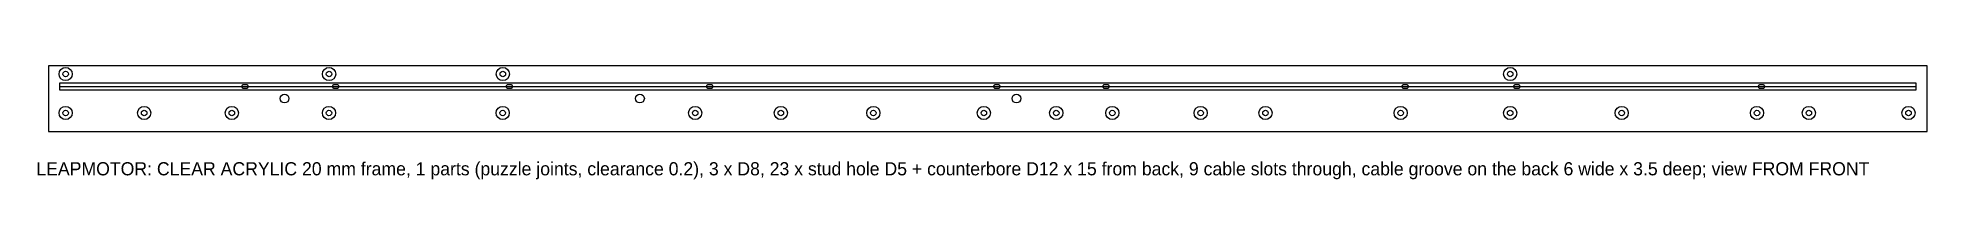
# Model space of a CAD drawing. Header units: millimetres. Extents: x 1 to 1720, y -44 to 60.
import ezdxf

# ---------------------------------------------------------------- set-up
doc = ezdxf.new("R2010")
doc.units = ezdxf.units.MM
for name, color, linetype in [('ACRYLIC_20_CUT', 7, 'Continuous'), ('CABLE_SLOT_THROUGH', 30, 'Continuous'), ('COUNTERBORE_D12_DEPTH15_BACK', 6, 'Continuous'), ('GROOVE_BACK_6x3.5_DEEP', 4, 'Continuous'), ('GROOVE_BACK_AXIS', 2, 'Continuous'), ('HOLES_D8', 3, 'Continuous'), ('STUD_HOLE_D5_THROUGH', 1, 'Continuous'), ('TEXT', 8, 'Continuous')]:
    doc.layers.add(name, color=color, linetype=linetype)

msp = doc.modelspace()

# ---------------------------------------------------------------- linework, layer by layer
at = {"layer": 'ACRYLIC_20_CUT'}
msp.add_lwpolyline([(11.033, 0), (1719.962, 0), (1719.962, 60), (11.033, 60), (11.033, 0)], close=True, dxfattribs=at)
at = {"layer": 'CABLE_SLOT_THROUGH'}
for points in [[(188.168, 42.493), (188.023, 42.471), (187.88, 42.435), (187.741, 42.386), (187.608, 42.323), (187.482, 42.247), (187.364, 42.16), (187.255, 42.061), (187.156, 41.952), (187.068, 41.833), (186.992, 41.707), (186.93, 41.574), (186.88, 41.435), (186.844, 41.293), (186.823, 41.147), (186.815, 41), (186.823, 40.853), (186.844, 40.707), (186.88, 40.565), (186.93, 40.426), (186.992, 40.293), (187.068, 40.167), (187.156, 40.048), (187.255, 39.939), (187.364, 39.84), (187.482, 39.753), (187.608, 39.677), (187.741, 39.614), (187.88, 39.565), (188.023, 39.529), (188.168, 39.507), (188.315, 39.5), (189.815, 39.5), (191.315, 39.5), (191.462, 39.507), (191.608, 39.529), (191.751, 39.565), (191.889, 39.614), (192.022, 39.677), (192.149, 39.753), (192.267, 39.84), (192.376, 39.939), (192.475, 40.048), (192.563, 40.167), (192.638, 40.293), (192.701, 40.426), (192.751, 40.565), (192.787, 40.707), (192.808, 40.853), (192.815, 41), (192.808, 41.147), (192.787, 41.293), (192.751, 41.435), (192.701, 41.574), (192.638, 41.707), (192.563, 41.833), (192.475, 41.952), (192.376, 42.061), (192.267, 42.16), (192.149, 42.247), (192.022, 42.323), (191.889, 42.386), (191.751, 42.435), (191.608, 42.471), (191.462, 42.493), (191.315, 42.5), (189.815, 42.5), (188.315, 42.5), (188.168, 42.493)], [(270.598, 42.493), (270.452, 42.471), (270.31, 42.435), (270.171, 42.386), (270.038, 42.323), (269.912, 42.247), (269.794, 42.16), (269.684, 42.061), (269.586, 41.952), (269.498, 41.833), (269.422, 41.707), (269.359, 41.574), (269.31, 41.435), (269.274, 41.293), (269.252, 41.147), (269.245, 41), (269.252, 40.853), (269.274, 40.707), (269.31, 40.565), (269.359, 40.426), (269.422, 40.293), (269.498, 40.167), (269.586, 40.048), (269.684, 39.939), (269.794, 39.84), (269.912, 39.753), (270.038, 39.677), (270.171, 39.614), (270.31, 39.565), (270.452, 39.529), (270.598, 39.507), (270.745, 39.5), (272.245, 39.5), (273.745, 39.5), (273.892, 39.507), (274.038, 39.529), (274.181, 39.565), (274.319, 39.614), (274.452, 39.677), (274.578, 39.753), (274.697, 39.84), (274.806, 39.939), (274.905, 40.048), (274.992, 40.167), (275.068, 40.293), (275.131, 40.426), (275.181, 40.565), (275.216, 40.707), (275.238, 40.853), (275.245, 41), (275.238, 41.147), (275.216, 41.293), (275.181, 41.435), (275.131, 41.574), (275.068, 41.707), (274.992, 41.833), (274.905, 41.952), (274.806, 42.061), (274.697, 42.16), (274.578, 42.247), (274.452, 42.323), (274.319, 42.386), (274.181, 42.435), (274.038, 42.471), (273.892, 42.493), (273.745, 42.5), (272.245, 42.5), (270.745, 42.5), (270.598, 42.493)], [(428.63, 42.493), (428.485, 42.471), (428.342, 42.435), (428.203, 42.386), (428.07, 42.323), (427.944, 42.247), (427.826, 42.16), (427.717, 42.061), (427.618, 41.952), (427.53, 41.833), (427.454, 41.707), (427.391, 41.574), (427.342, 41.435), (427.306, 41.293), (427.285, 41.147), (427.277, 41), (427.285, 40.853), (427.306, 40.707), (427.342, 40.565), (427.391, 40.426), (427.454, 40.293), (427.53, 40.167), (427.618, 40.048), (427.717, 39.939), (427.826, 39.84), (427.944, 39.753), (428.07, 39.677), (428.203, 39.614), (428.342, 39.565), (428.485, 39.529), (428.63, 39.507), (428.777, 39.5), (430.277, 39.5), (431.777, 39.5), (431.924, 39.507), (432.07, 39.529), (432.213, 39.565), (432.351, 39.614), (432.484, 39.677), (432.611, 39.753), (432.729, 39.84), (432.838, 39.939), (432.937, 40.048), (433.025, 40.167), (433.1, 40.293), (433.163, 40.426), (433.213, 40.565), (433.248, 40.707), (433.27, 40.853), (433.277, 41), (433.27, 41.147), (433.248, 41.293), (433.213, 41.435), (433.163, 41.574), (433.1, 41.707), (433.025, 41.833), (432.937, 41.952), (432.838, 42.061), (432.729, 42.16), (432.611, 42.247), (432.484, 42.323), (432.351, 42.386), (432.213, 42.435), (432.07, 42.471), (431.924, 42.493), (431.777, 42.5), (430.277, 42.5), (428.777, 42.5), (428.63, 42.493)], [(610.842, 42.493), (610.697, 42.471), (610.554, 42.435), (610.415, 42.386), (610.282, 42.323), (610.156, 42.247), (610.038, 42.16), (609.929, 42.061), (609.83, 41.952), (609.742, 41.833), (609.666, 41.707), (609.603, 41.574), (609.554, 41.435), (609.518, 41.293), (609.497, 41.147), (609.489, 41), (609.497, 40.853), (609.518, 40.707), (609.554, 40.565), (609.603, 40.426), (609.666, 40.293), (609.742, 40.167), (609.83, 40.048), (609.929, 39.939), (610.038, 39.84), (610.156, 39.753), (610.282, 39.677), (610.415, 39.614), (610.554, 39.565), (610.697, 39.529), (610.842, 39.507), (610.989, 39.5), (612.489, 39.5), (613.989, 39.5), (614.136, 39.507), (614.282, 39.529), (614.425, 39.565), (614.563, 39.614), (614.696, 39.677), (614.823, 39.753), (614.941, 39.84), (615.05, 39.939), (615.149, 40.048), (615.237, 40.167), (615.312, 40.293), (615.375, 40.426), (615.425, 40.565), (615.46, 40.707), (615.482, 40.853), (615.489, 41), (615.482, 41.147), (615.46, 41.293), (615.425, 41.435), (615.375, 41.574), (615.312, 41.707), (615.237, 41.833), (615.149, 41.952), (615.05, 42.061), (614.941, 42.16), (614.823, 42.247), (614.696, 42.323), (614.563, 42.386), (614.425, 42.435), (614.282, 42.471), (614.136, 42.493), (613.989, 42.5), (612.489, 42.5), (610.989, 42.5), (610.842, 42.493)], [(872.033, 42.493), (871.888, 42.471), (871.745, 42.435), (871.606, 42.386), (871.473, 42.323), (871.347, 42.247), (871.229, 42.16), (871.12, 42.061), (871.021, 41.952), (870.933, 41.833), (870.858, 41.707), (870.795, 41.574), (870.745, 41.435), (870.709, 41.293), (870.688, 41.147), (870.68, 41), (870.688, 40.853), (870.709, 40.707), (870.745, 40.565), (870.795, 40.426), (870.858, 40.293), (870.933, 40.167), (871.021, 40.048), (871.12, 39.939), (871.229, 39.84), (871.347, 39.753), (871.473, 39.677), (871.606, 39.614), (871.745, 39.565), (871.888, 39.529), (872.033, 39.507), (872.18, 39.5), (873.68, 39.5), (875.18, 39.5), (875.328, 39.507), (875.473, 39.529), (875.616, 39.565), (875.755, 39.614), (875.888, 39.677), (876.014, 39.753), (876.132, 39.84), (876.241, 39.939), (876.34, 40.048), (876.428, 40.167), (876.503, 40.293), (876.566, 40.426), (876.616, 40.565), (876.652, 40.707), (876.673, 40.853), (876.68, 41), (876.673, 41.147), (876.652, 41.293), (876.616, 41.435), (876.566, 41.574), (876.503, 41.707), (876.428, 41.833), (876.34, 41.952), (876.241, 42.061), (876.132, 42.16), (876.014, 42.247), (875.888, 42.323), (875.755, 42.386), (875.616, 42.435), (875.473, 42.471), (875.328, 42.493), (875.18, 42.5), (873.68, 42.5), (872.18, 42.5), (872.033, 42.493)], [(971.351, 42.493), (971.205, 42.471), (971.062, 42.435), (970.924, 42.386), (970.791, 42.323), (970.664, 42.247), (970.546, 42.16), (970.437, 42.061), (970.338, 41.952), (970.25, 41.833), (970.175, 41.707), (970.112, 41.574), (970.062, 41.435), (970.026, 41.293), (970.005, 41.147), (969.998, 41), (970.005, 40.853), (970.026, 40.707), (970.062, 40.565), (970.112, 40.426), (970.175, 40.293), (970.25, 40.167), (970.338, 40.048), (970.437, 39.939), (970.546, 39.84), (970.664, 39.753), (970.791, 39.677), (970.924, 39.614), (971.062, 39.565), (971.205, 39.529), (971.351, 39.507), (971.498, 39.5), (972.998, 39.5), (974.498, 39.5), (974.645, 39.507), (974.79, 39.529), (974.933, 39.565), (975.072, 39.614), (975.205, 39.677), (975.331, 39.753), (975.449, 39.84), (975.558, 39.939), (975.657, 40.048), (975.745, 40.167), (975.821, 40.293), (975.883, 40.426), (975.933, 40.565), (975.969, 40.707), (975.99, 40.853), (975.998, 41), (975.99, 41.147), (975.969, 41.293), (975.933, 41.435), (975.883, 41.574), (975.821, 41.707), (975.745, 41.833), (975.657, 41.952), (975.558, 42.061), (975.449, 42.16), (975.331, 42.247), (975.205, 42.323), (975.072, 42.386), (974.933, 42.435), (974.79, 42.471), (974.645, 42.493), (974.498, 42.5), (972.998, 42.5), (971.498, 42.5), (971.351, 42.493)], [(1243.455, 42.493), (1243.309, 42.471), (1243.167, 42.435), (1243.028, 42.386), (1242.895, 42.323), (1242.769, 42.247), (1242.65, 42.16), (1242.541, 42.061), (1242.443, 41.952), (1242.355, 41.833), (1242.279, 41.707), (1242.216, 41.574), (1242.167, 41.435), (1242.131, 41.293), (1242.109, 41.147), (1242.102, 41), (1242.109, 40.853), (1242.131, 40.707), (1242.167, 40.565), (1242.216, 40.426), (1242.279, 40.293), (1242.355, 40.167), (1242.443, 40.048), (1242.541, 39.939), (1242.65, 39.84), (1242.769, 39.753), (1242.895, 39.677), (1243.028, 39.614), (1243.167, 39.565), (1243.309, 39.529), (1243.455, 39.507), (1243.602, 39.5), (1245.102, 39.5), (1246.602, 39.5), (1246.749, 39.507), (1246.895, 39.529), (1247.037, 39.565), (1247.176, 39.614), (1247.309, 39.677), (1247.435, 39.753), (1247.554, 39.84), (1247.663, 39.939), (1247.762, 40.048), (1247.849, 40.167), (1247.925, 40.293), (1247.988, 40.426), (1248.037, 40.565), (1248.073, 40.707), (1248.095, 40.853), (1248.102, 41), (1248.095, 41.147), (1248.073, 41.293), (1248.037, 41.435), (1247.988, 41.574), (1247.925, 41.707), (1247.849, 41.833), (1247.762, 41.952), (1247.663, 42.061), (1247.554, 42.16), (1247.435, 42.247), (1247.309, 42.323), (1247.176, 42.386), (1247.037, 42.435), (1246.895, 42.471), (1246.749, 42.493), (1246.602, 42.5), (1245.102, 42.5), (1243.602, 42.5), (1243.455, 42.493)], [(1345.013, 42.493), (1344.867, 42.471), (1344.725, 42.435), (1344.586, 42.386), (1344.453, 42.323), (1344.327, 42.247), (1344.208, 42.16), (1344.099, 42.061), (1344, 41.952), (1343.913, 41.833), (1343.837, 41.707), (1343.774, 41.574), (1343.725, 41.435), (1343.689, 41.293), (1343.667, 41.147), (1343.66, 41), (1343.667, 40.853), (1343.689, 40.707), (1343.725, 40.565), (1343.774, 40.426), (1343.837, 40.293), (1343.913, 40.167), (1344, 40.048), (1344.099, 39.939), (1344.208, 39.84), (1344.327, 39.753), (1344.453, 39.677), (1344.586, 39.614), (1344.725, 39.565), (1344.867, 39.529), (1345.013, 39.507), (1345.16, 39.5), (1346.66, 39.5), (1348.16, 39.5), (1348.307, 39.507), (1348.453, 39.529), (1348.595, 39.565), (1348.734, 39.614), (1348.867, 39.677), (1348.993, 39.753), (1349.112, 39.84), (1349.221, 39.939), (1349.319, 40.048), (1349.407, 40.167), (1349.483, 40.293), (1349.546, 40.426), (1349.595, 40.565), (1349.631, 40.707), (1349.653, 40.853), (1349.66, 41), (1349.653, 41.147), (1349.631, 41.293), (1349.595, 41.435), (1349.546, 41.574), (1349.483, 41.707), (1349.407, 41.833), (1349.319, 41.952), (1349.221, 42.061), (1349.112, 42.16), (1348.993, 42.247), (1348.867, 42.323), (1348.734, 42.386), (1348.595, 42.435), (1348.453, 42.471), (1348.307, 42.493), (1348.16, 42.5), (1346.66, 42.5), (1345.16, 42.5), (1345.013, 42.493)], [(1567.575, 42.493), (1567.43, 42.471), (1567.287, 42.435), (1567.148, 42.386), (1567.015, 42.323), (1566.889, 42.247), (1566.771, 42.16), (1566.662, 42.061), (1566.563, 41.952), (1566.475, 41.833), (1566.399, 41.707), (1566.337, 41.574), (1566.287, 41.435), (1566.251, 41.293), (1566.23, 41.147), (1566.222, 41), (1566.23, 40.853), (1566.251, 40.707), (1566.287, 40.565), (1566.337, 40.426), (1566.399, 40.293), (1566.475, 40.167), (1566.563, 40.048), (1566.662, 39.939), (1566.771, 39.84), (1566.889, 39.753), (1567.015, 39.677), (1567.148, 39.614), (1567.287, 39.565), (1567.43, 39.529), (1567.575, 39.507), (1567.722, 39.5), (1569.222, 39.5), (1570.722, 39.5), (1570.869, 39.507), (1571.015, 39.529), (1571.158, 39.565), (1571.296, 39.614), (1571.429, 39.677), (1571.556, 39.753), (1571.674, 39.84), (1571.783, 39.939), (1571.882, 40.048), (1571.97, 40.167), (1572.045, 40.293), (1572.108, 40.426), (1572.158, 40.565), (1572.194, 40.707), (1572.215, 40.853), (1572.222, 41), (1572.215, 41.147), (1572.194, 41.293), (1572.158, 41.435), (1572.108, 41.574), (1572.045, 41.707), (1571.97, 41.833), (1571.882, 41.952), (1571.783, 42.061), (1571.674, 42.16), (1571.556, 42.247), (1571.429, 42.323), (1571.296, 42.386), (1571.158, 42.435), (1571.015, 42.471), (1570.869, 42.493), (1570.722, 42.5), (1569.222, 42.5), (1567.722, 42.5), (1567.575, 42.493)]]:
    msp.add_lwpolyline(points, close=True, dxfattribs=at)
at = {"layer": 'COUNTERBORE_D12_DEPTH15_BACK'}
for centre in [(26.661, 52.39), (266.273, 52.39), (424.305, 52.39), (1340.688, 52.39), (26.661, 16.89), (98.102, 16.89), (177.815, 16.89), (266.187, 16.89), (424.211, 16.89), (599.328, 16.89), (677.173, 16.89), (761.388, 16.89), (861.912, 16.89), (927.732, 16.89), (978.71, 16.89), (1059.034, 16.89), (1117.997, 16.89), (1240.972, 16.89), (1340.6, 16.89), (1442.095, 16.89), (1565.085, 16.89), (1612.353, 16.89), (1702.962, 16.89)]:
    msp.add_circle(centre, 6, dxfattribs=at)
at = {"layer": 'GROOVE_BACK_6x3.5_DEEP'}
msp.add_lwpolyline([(1709.962, 44), (21.033, 44), (21.033, 38), (1709.962, 38), (1709.962, 44)], close=True, dxfattribs=at)
at = {"layer": 'GROOVE_BACK_AXIS'}
msp.add_line((21.033, 41), (1709.962, 41), dxfattribs=at)
at = {"layer": 'HOLES_D8'}
for centre in [(225.817, 30), (549.048, 30), (891.483, 30)]:
    msp.add_circle(centre, 4, dxfattribs=at)
at = {"layer": 'STUD_HOLE_D5_THROUGH'}
for centre in [(26.661, 52.39), (266.273, 52.39), (424.305, 52.39), (1340.688, 52.39), (26.661, 16.89), (98.102, 16.89), (177.815, 16.89), (266.187, 16.89), (424.211, 16.89), (599.328, 16.89), (677.173, 16.89), (761.388, 16.89), (861.912, 16.89), (927.732, 16.89), (978.71, 16.89), (1059.034, 16.89), (1117.997, 16.89), (1240.972, 16.89), (1340.6, 16.89), (1442.095, 16.89), (1565.085, 16.89), (1612.353, 16.89), (1702.962, 16.89)]:
    msp.add_circle(centre, 2.5, dxfattribs=at)

# ---------------------------------------------------------------- texts
at = {"layer": 'TEXT'}
msp.add_text('LEAPMOTOR: CLEAR ACRYLIC 20 mm frame, 1 parts (puzzle joints, clearance 0.2), 3 x D8, 23 x stud hole D5 + counterbore D12 x 15 from back, 9 cable slots through, cable groove on the back 6 wide x 3.5 deep; view FROM FRONT', height=12, dxfattribs=at).set_placement((0, -40))

doc.saveas('drawing.dxf')
